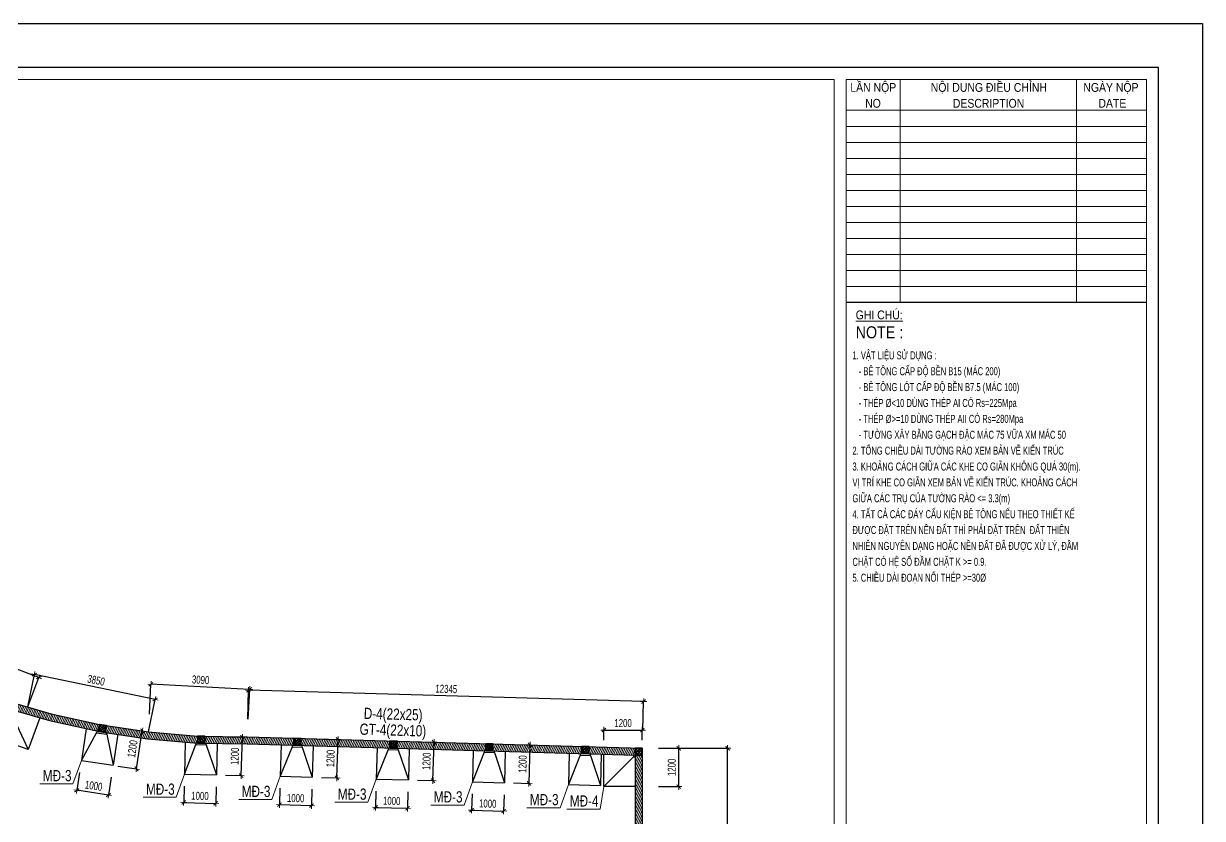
# Model space of a CAD drawing. Header units: millimetres. Extents: x 1360663 to 1465788, y -143522 to -69272.
# Drawn here: x 1428967 to 1465788, y -94086 to -69272 of the extents above; entities that cross this region are included whole.
import ezdxf
from ezdxf.enums import TextEntityAlignment as Align

# ---------------------------------------------------------------- set-up
doc = ezdxf.new("R2010")
doc.units = ezdxf.units.MM
doc.header["$MEASUREMENT"] = 0
doc.header["$PDMODE"] = 3
for name, color, linetype, lineweight in [('CDC -TEXT KHUNG', 7, 'Continuous', 20), ('CDC-KHUNGTEN', 7, 'Continuous', 20), ('CDC_02.DIM', 1, 'Continuous', 18), ('CDC_03.BORDER', 3, 'Continuous', 25), ('CDC_06.TEXT', 2, 'Continuous', 18), ('CDC_07.TEXTCOL', 3, 'Continuous', 18), ('CDC_09.COLUMN', 4, 'Continuous', 35), ('CDC_10.HATCH', 251, 'Continuous', 9), ('CDC_11.NOTE', 8, 'Continuous', 18), ('Hatch1', 250, 'Continuous', 5)]:
    doc.layers.add(name, color=color, linetype=linetype, lineweight=lineweight)
doc.layers.add('CDC.10.HATCH', color=9, linetype='Continuous')
doc.styles.add('1', font='arial.ttf', dxfattribs={"width": 0.7})
doc.styles.add('ARIAL', font='arial.ttf', dxfattribs={"width": 0.85})
doc.styles.add('Arial_4', font='arial.ttf', dxfattribs={"width": 0.75, "height": 3})
doc.styles.add('KT CDC', font='arial.ttf', dxfattribs={"width": 0.85, "height": 200})
doc.styles.add('MIDTEXT', font='arial.ttf', dxfattribs={"width": 0.75, "height": 350})
doc.styles.add('SMTEXT', font='arial.ttf', dxfattribs={"width": 0.7})
doc.dimstyles.new('X1', dxfattribs={"dimtxt": 250, "dimasz": 0.8, "dimexe": 0, "dimexo": 0, "dimgap": 90, "dimtad": 1, "dimdec": 0, "dimzin": 13, "dimdsep": 46, "dimtxsty": '1', "dimblk1": 'CHEO', "dimblk2": 'CHEO', "dimsah": 1, "dimcen": 0, "dimclrd": 256, "dimclre": 256, "dimclrt": 3, "dimadec": 0, "dimazin": 0, "dimtfac": 1, "dimtdec": 0, "dimtix": 1, "dimtmove": 2, "dimatfit": 3, "dimldrblk": 'CHEO', "dimfxl": 1, "dimtolj": 1, "dimtzin": 13, "dimarcsym": 0})
pattern_1 = [(68.015628, (-206775.186, -126955.05), (-46.3642999, 18.717684), [])]

# ---------------------------------------------------------------- blocks, each defined once
blk = doc.blocks.new('CHEO')
at = {"layer": 'CDC_02.DIM'}
for points in [[(-121, 0), (121, 0)], [(0, 121), (0, -121)]]:
    blk.add_lwpolyline(points, dxfattribs=at)
at = {"layer": 'CDC_02.DIM', "color": 2, "const_width": 40}
blk.add_lwpolyline([(80, 80), (-80, -81)], dxfattribs=at)
blk = doc.blocks.new('*D2')
at = {"layer": 'CDC_02.DIM', "lineweight": -2, "transparency": 16777216}
for p, q in [((1449083, -91894), (1450958, -91897)), ((1450901, -137620), (1450958, -91897)), ((1449026, -137618), (1450901, -137621))]:
    blk.add_line(p, q, dxfattribs=at)
at = {"layer": 'Defpoints', "color": 0, "transparency": 16777216}
for p in [(1449083, -91894), (1450958, -91897), (1449026, -137618)]:
    blk.add_point(p, dxfattribs=at)
at = {"layer": 'CDC_02.DIM', "lineweight": -2, "transparency": 16777216, "xscale": 0.8, "yscale": 0.8, "zscale": 0.8}
for p, rotation in [((1450958, -91897), 89.92860852979454), ((1450901, -137621), 269.9286085297945)]:
    blk.add_blockref('CHEO', p, dxfattribs=dict(at, rotation=rotation))
at = {"layer": 'CDC_02.DIM', "color": 3, "transparency": 16777216, "insert": (1450712, -114758), "char_height": 250, "attachment_point": 5, "rotation": 89.9286, "style": '1'}
blk.add_mtext('\\A1;45724', dxfattribs=at)
blk = doc.blocks.new('*D3')
at = {"layer": 'CDC_02.DIM', "lineweight": -2, "transparency": 16777216}
for p, q in [((1435969, -90986), (1435994, -90086)), ((1448334, -90438), (1435995, -90086)), ((1448309, -91338), (1448334, -90438))]:
    blk.add_line(p, q, dxfattribs=at)
at = {"layer": 'Defpoints', "color": 0, "transparency": 16777216}
for p in [(1435994, -90086), (1435969, -90986), (1448309, -91338)]:
    blk.add_point(p, dxfattribs=at)
at = {"layer": 'CDC_02.DIM', "lineweight": -2, "transparency": 16777216, "xscale": 0.8, "yscale": 0.8, "zscale": 0.8}
for p, rotation in [((1435994, -90086), 178.3659738892021), ((1448334, -90438), 358.3659738892021)]:
    blk.add_blockref('CHEO', p, dxfattribs=dict(at, rotation=rotation))
at = {"layer": 'CDC_02.DIM', "color": 3, "transparency": 16777216, "insert": (1442171, -90044), "char_height": 250, "attachment_point": 5, "rotation": 358.366, "style": '1'}
blk.add_mtext('\\A1;12345', dxfattribs=at)
blk = doc.blocks.new('*D4')
at = {"layer": 'CDC_02.DIM', "lineweight": -2, "transparency": 16777216}
for p, q in [((1432895, -90828), (1432942, -89900)), ((1436028, -90058), (1432943, -89900)), ((1435981, -90986), (1436029, -90058))]:
    blk.add_line(p, q, dxfattribs=at)
at = {"layer": 'Defpoints', "color": 0, "transparency": 16777216}
for p in [(1432942, -89900), (1432895, -90828), (1435981, -90986)]:
    blk.add_point(p, dxfattribs=at)
at = {"layer": 'CDC_02.DIM', "lineweight": -2, "transparency": 16777216, "xscale": 0.8, "yscale": 0.8, "zscale": 0.8}
for p, rotation in [((1432942, -89900), 177.0677319784245), ((1436029, -90058), 357.0677319784245)]:
    blk.add_blockref('CHEO', p, dxfattribs=dict(at, rotation=rotation))
at = {"layer": 'CDC_02.DIM', "color": 3, "transparency": 16777216, "insert": (1434497, -89761), "char_height": 250, "attachment_point": 5, "rotation": 357.0677, "style": '1'}
blk.add_mtext('\\A1;3090', dxfattribs=at)
blk = doc.blocks.new('*D5')
at = {"layer": 'CDC_02.DIM', "lineweight": -2, "transparency": 16777216}
for p, q in [((1429096, -90604), (1429304, -89597)), ((1433074, -90376), (1429305, -89597)), ((1432866, -91383), (1433074, -90376))]:
    blk.add_line(p, q, dxfattribs=at)
at = {"layer": 'Defpoints', "color": 0, "transparency": 16777216}
for p in [(1429304, -89597), (1429096, -90604), (1432866, -91383)]:
    blk.add_point(p, dxfattribs=at)
at = {"layer": 'CDC_02.DIM', "lineweight": -2, "transparency": 16777216, "xscale": 0.8, "yscale": 0.8, "zscale": 0.8}
for p, rotation in [((1429304, -89597), 168.325262939746), ((1433074, -90376), 348.325262939746)]:
    blk.add_blockref('CHEO', p, dxfattribs=dict(at, rotation=rotation))
at = {"layer": 'CDC_02.DIM', "color": 3, "transparency": 16777216, "insert": (1431233, -89773), "char_height": 250, "attachment_point": 5, "rotation": 348.3253, "style": '1'}
blk.add_mtext('\\A1;3850', dxfattribs=at)
blk = doc.blocks.new('*D6')
at = {"layer": 'CDC_02.DIM', "lineweight": -2, "transparency": 16777216}
for p, q in [((1425534, -89255), (1425880, -88340)), ((1429442, -89690), (1425881, -88341)), ((1429096, -90604), (1429443, -89690))]:
    blk.add_line(p, q, dxfattribs=at)
at = {"layer": 'Defpoints', "color": 0, "transparency": 16777216}
for p in [(1425880, -88340), (1425534, -89255), (1429096, -90604)]:
    blk.add_point(p, dxfattribs=at)
at = {"layer": 'CDC_02.DIM', "lineweight": -2, "transparency": 16777216, "xscale": 0.8, "yscale": 0.8, "zscale": 0.8}
for p, rotation in [((1425880, -88340), 159.2513037851191), ((1429443, -89690), 339.2513037851191)]:
    blk.add_blockref('CHEO', p, dxfattribs=dict(at, rotation=rotation))
at = {"layer": 'CDC_02.DIM', "color": 3, "transparency": 16777216, "insert": (1427739, -88812), "char_height": 250, "attachment_point": 5, "rotation": 339.2513, "style": '1'}
blk.add_mtext('\\A1;3809', dxfattribs=at)
blk = doc.blocks.new('*D158')
at = {"layer": 'CDC_02.DIM', "lineweight": -2, "transparency": 16777216}
for p, q in [((1448795, -91894), (1449432, -91894)), ((1449432, -93093), (1449432, -91895)), ((1448795, -93094), (1449432, -93094))]:
    blk.add_line(p, q, dxfattribs=at)
at = {"layer": 'Defpoints', "color": 0, "transparency": 16777216}
for p in [(1448795, -91894), (1449432, -91894), (1448795, -93094)]:
    blk.add_point(p, dxfattribs=at)
at = {"layer": 'CDC_02.DIM', "lineweight": -2, "transparency": 16777216, "xscale": 0.8, "yscale": 0.8, "zscale": 0.8}
for p, rotation in [((1449432, -91894), 90), ((1449432, -93094), 270)]:
    blk.add_blockref('CHEO', p, dxfattribs=dict(at, rotation=rotation))
at = {"layer": 'CDC_02.DIM', "color": 3, "transparency": 16777216, "insert": (1449214, -92494), "char_height": 250, "attachment_point": 5, "rotation": 90, "style": '1'}
blk.add_mtext('\\A1;1200', dxfattribs=at)
blk = doc.blocks.new('*D159')
at = {"layer": 'CDC_02.DIM', "lineweight": -2, "transparency": 16777216}
for p, q in [((1447093, -91645), (1447093, -91329)), ((1447094, -91329), (1448292, -91329)), ((1448293, -91645), (1448293, -91329))]:
    blk.add_line(p, q, dxfattribs=at)
at = {"layer": 'Defpoints', "color": 0, "transparency": 16777216}
for p in [(1447093, -91645), (1448293, -91329), (1448293, -91645)]:
    blk.add_point(p, dxfattribs=at)
at = {"layer": 'CDC_02.DIM', "lineweight": -2, "transparency": 16777216, "xscale": 0.8, "yscale": 0.8, "zscale": 0.8, "rotation": 180}
blk.add_blockref('CHEO', (1447093, -91329), dxfattribs=at)
at = {"layer": 'CDC_02.DIM', "lineweight": -2, "transparency": 16777216, "xscale": 0.8, "yscale": 0.8, "zscale": 0.8}
blk.add_blockref('CHEO', (1448293, -91329), dxfattribs=at)
at = {"layer": 'CDC_02.DIM', "color": 3, "transparency": 16777216, "insert": (1447693, -91111), "char_height": 250, "attachment_point": 5, "style": '1'}
blk.add_mtext('\\A1;1200', dxfattribs=at)
blk = doc.blocks.new('*D160')
at = {"layer": 'CDC_02.DIM', "lineweight": -2, "transparency": 16777216}
for p, q in [((1442974, -93318), (1442960, -93828)), ((1443974, -93346), (1443960, -93857)), ((1442961, -93829), (1443959, -93857))]:
    blk.add_line(p, q, dxfattribs=at)
at = {"layer": 'Defpoints', "color": 0, "transparency": 16777216}
for p in [(1442974, -93318), (1443974, -93346), (1443960, -93857)]:
    blk.add_point(p, dxfattribs=at)
at = {"layer": 'CDC_02.DIM', "lineweight": -2, "transparency": 16777216, "xscale": 0.8, "yscale": 0.8, "zscale": 0.8}
for p, rotation in [((1442960, -93828), 178.3659738858688), ((1443960, -93857), 358.3659738858688)]:
    blk.add_blockref('CHEO', p, dxfattribs=dict(at, rotation=rotation))
at = {"layer": 'CDC_02.DIM', "color": 3, "transparency": 16777216, "insert": (1443466, -93625), "char_height": 250, "attachment_point": 5, "rotation": 358.366, "style": '1'}
blk.add_mtext('\\A1;1000', dxfattribs=at)
blk = doc.blocks.new('*D161')
at = {"layer": 'CDC_02.DIM', "lineweight": -2, "transparency": 16777216}
for p, q in [((1444303, -91779), (1444789, -91793)), ((1444755, -92992), (1444789, -91794)), ((1444269, -92979), (1444755, -92993))]:
    blk.add_line(p, q, dxfattribs=at)
at = {"layer": 'Defpoints', "color": 0, "transparency": 16777216}
for p in [(1444303, -91779), (1444789, -91793), (1444269, -92979)]:
    blk.add_point(p, dxfattribs=at)
at = {"layer": 'CDC_02.DIM', "lineweight": -2, "transparency": 16777216, "xscale": 0.8, "yscale": 0.8, "zscale": 0.8}
for p, rotation in [((1444789, -91793), 88.36597388407003), ((1444755, -92993), 268.36597388407)]:
    blk.add_blockref('CHEO', p, dxfattribs=dict(at, rotation=rotation))
at = {"layer": 'CDC_02.DIM', "color": 3, "transparency": 16777216, "insert": (1444555, -92387), "char_height": 250, "attachment_point": 5, "rotation": 88.366, "style": '1'}
blk.add_mtext('\\A1;1200', dxfattribs=at)
blk = doc.blocks.new('*D162')
at = {"layer": 'CDC_02.DIM', "lineweight": -2, "transparency": 16777216}
for p, q in [((1439974, -93232), (1439960, -93743)), ((1440974, -93261), (1440960, -93771)), ((1439961, -93743), (1440959, -93771))]:
    blk.add_line(p, q, dxfattribs=at)
at = {"layer": 'Defpoints', "color": 0, "transparency": 16777216}
for p in [(1439974, -93232), (1440974, -93261), (1440960, -93771)]:
    blk.add_point(p, dxfattribs=at)
at = {"layer": 'CDC_02.DIM', "lineweight": -2, "transparency": 16777216, "xscale": 0.8, "yscale": 0.8, "zscale": 0.8}
for p, rotation in [((1439960, -93743), 178.3659738858671), ((1440960, -93771), 358.3659738858671)]:
    blk.add_blockref('CHEO', p, dxfattribs=dict(at, rotation=rotation))
at = {"layer": 'CDC_02.DIM', "color": 3, "transparency": 16777216, "insert": (1440466, -93540), "char_height": 250, "attachment_point": 5, "rotation": 358.366, "style": '1'}
blk.add_mtext('\\A1;1000', dxfattribs=at)
blk = doc.blocks.new('*D163')
at = {"layer": 'CDC_02.DIM', "lineweight": -2, "transparency": 16777216}
for p, q in [((1441303, -91694), (1441789, -91708)), ((1441755, -92906), (1441789, -91709)), ((1441269, -92893), (1441755, -92907))]:
    blk.add_line(p, q, dxfattribs=at)
at = {"layer": 'Defpoints', "color": 0, "transparency": 16777216}
for p in [(1441303, -91694), (1441789, -91708), (1441269, -92893)]:
    blk.add_point(p, dxfattribs=at)
at = {"layer": 'CDC_02.DIM', "lineweight": -2, "transparency": 16777216, "xscale": 0.8, "yscale": 0.8, "zscale": 0.8}
for p, rotation in [((1441789, -91708), 88.36597388407003), ((1441755, -92907), 268.36597388407)]:
    blk.add_blockref('CHEO', p, dxfattribs=dict(at, rotation=rotation))
at = {"layer": 'CDC_02.DIM', "color": 3, "transparency": 16777216, "insert": (1441555, -92301), "char_height": 250, "attachment_point": 5, "rotation": 88.366, "style": '1'}
blk.add_mtext('\\A1;1200', dxfattribs=at)
blk = doc.blocks.new('*D164')
at = {"layer": 'CDC_02.DIM', "lineweight": -2, "transparency": 16777216}
for p, q in [((1436974, -93146), (1436960, -93657)), ((1437974, -93175), (1437960, -93686)), ((1436961, -93657), (1437959, -93686))]:
    blk.add_line(p, q, dxfattribs=at)
at = {"layer": 'Defpoints', "color": 0, "transparency": 16777216}
for p in [(1436974, -93146), (1437974, -93175), (1437960, -93686)]:
    blk.add_point(p, dxfattribs=at)
at = {"layer": 'CDC_02.DIM', "lineweight": -2, "transparency": 16777216, "xscale": 0.8, "yscale": 0.8, "zscale": 0.8}
for p, rotation in [((1436960, -93657), 178.3659738858671), ((1437960, -93686), 358.3659738858671)]:
    blk.add_blockref('CHEO', p, dxfattribs=dict(at, rotation=rotation))
at = {"layer": 'CDC_02.DIM', "color": 3, "transparency": 16777216, "insert": (1437466, -93454), "char_height": 250, "attachment_point": 5, "rotation": 358.366, "style": '1'}
blk.add_mtext('\\A1;1000', dxfattribs=at)
blk = doc.blocks.new('*D165')
at = {"layer": 'CDC_02.DIM', "lineweight": -2, "transparency": 16777216}
for p, q in [((1438303, -91608), (1438789, -91622)), ((1438755, -92821), (1438789, -91623)), ((1438269, -92808), (1438755, -92822))]:
    blk.add_line(p, q, dxfattribs=at)
at = {"layer": 'Defpoints', "color": 0, "transparency": 16777216}
for p in [(1438303, -91608), (1438789, -91622), (1438269, -92808)]:
    blk.add_point(p, dxfattribs=at)
at = {"layer": 'CDC_02.DIM', "lineweight": -2, "transparency": 16777216, "xscale": 0.8, "yscale": 0.8, "zscale": 0.8}
for p, rotation in [((1438789, -91622), 88.36597388407003), ((1438755, -92822), 268.36597388407)]:
    blk.add_blockref('CHEO', p, dxfattribs=dict(at, rotation=rotation))
at = {"layer": 'CDC_02.DIM', "color": 3, "transparency": 16777216, "insert": (1438555, -92216), "char_height": 250, "attachment_point": 5, "rotation": 88.366, "style": '1'}
blk.add_mtext('\\A1;1200', dxfattribs=at)
blk = doc.blocks.new('*D166')
at = {"layer": 'CDC_02.DIM', "lineweight": -2, "transparency": 16777216}
for p, q in [((1433985, -93076), (1433970, -93587)), ((1434984, -93105), (1434970, -93616)), ((1433971, -93587), (1434969, -93616))]:
    blk.add_line(p, q, dxfattribs=at)
at = {"layer": 'Defpoints', "color": 0, "transparency": 16777216}
for p in [(1433985, -93076), (1434984, -93105), (1434970, -93616)]:
    blk.add_point(p, dxfattribs=at)
at = {"layer": 'CDC_02.DIM', "lineweight": -2, "transparency": 16777216, "xscale": 0.8, "yscale": 0.8, "zscale": 0.8}
for p, rotation in [((1433970, -93587), 178.3659738858698), ((1434970, -93616), 358.3659738858698)]:
    blk.add_blockref('CHEO', p, dxfattribs=dict(at, rotation=rotation))
at = {"layer": 'CDC_02.DIM', "color": 3, "transparency": 16777216, "insert": (1434476, -93384), "char_height": 250, "attachment_point": 5, "rotation": 358.366, "style": '1'}
blk.add_mtext('\\A1;1000', dxfattribs=at)
blk = doc.blocks.new('*D167')
at = {"layer": 'CDC_02.DIM', "lineweight": -2, "transparency": 16777216}
for p, q in [((1435314, -91538), (1435800, -91552)), ((1435765, -92751), (1435800, -91553)), ((1435279, -92738), (1435765, -92751))]:
    blk.add_line(p, q, dxfattribs=at)
at = {"layer": 'Defpoints', "color": 0, "transparency": 16777216}
for p in [(1435314, -91538), (1435800, -91552), (1435279, -92738)]:
    blk.add_point(p, dxfattribs=at)
at = {"layer": 'CDC_02.DIM', "lineweight": -2, "transparency": 16777216, "xscale": 0.8, "yscale": 0.8, "zscale": 0.8}
for p, rotation in [((1435800, -91552), 88.36597388405892), ((1435765, -92751), 268.3659738840589)]:
    blk.add_blockref('CHEO', p, dxfattribs=dict(at, rotation=rotation))
at = {"layer": 'CDC_02.DIM', "color": 3, "transparency": 16777216, "insert": (1435565, -92146), "char_height": 250, "attachment_point": 5, "rotation": 88.366, "style": '1'}
blk.add_mtext('\\A1;1200', dxfattribs=at)
blk = doc.blocks.new('*D168')
at = {"layer": 'CDC_02.DIM', "lineweight": -2, "transparency": 16777216}
for p, q in [((1430715, -92650), (1430630, -93208)), ((1431704, -92800), (1431619, -93359)), ((1431618, -93359), (1430631, -93208))]:
    blk.add_line(p, q, dxfattribs=at)
at = {"layer": 'Defpoints', "color": 0, "transparency": 16777216}
for p in [(1430715, -92650), (1431704, -92800), (1430630, -93208)]:
    blk.add_point(p, dxfattribs=at)
at = {"layer": 'CDC_02.DIM', "lineweight": -2, "transparency": 16777216, "xscale": 0.8, "yscale": 0.8, "zscale": 0.8}
for p, rotation in [((1430630, -93208), 171.3539758262932), ((1431619, -93359), 351.3539758262932)]:
    blk.add_blockref('CHEO', p, dxfattribs=dict(at, rotation=rotation))
at = {"layer": 'CDC_02.DIM', "color": 3, "transparency": 16777216, "insert": (1431157, -93068), "char_height": 250, "attachment_point": 5, "rotation": 351.354, "style": '1'}
blk.add_mtext('\\A1;1000', dxfattribs=at)
blk = doc.blocks.new('*D169')
at = {"layer": 'CDC_02.DIM', "lineweight": -2, "transparency": 16777216}
for p, q in [((1432093, -91266), (1432674, -91354)), ((1432494, -92539), (1432674, -91355)), ((1431913, -92452), (1432493, -92540))]:
    blk.add_line(p, q, dxfattribs=at)
at = {"layer": 'Defpoints', "color": 0, "transparency": 16777216}
for p in [(1432093, -91266), (1432674, -91354), (1431913, -92452)]:
    blk.add_point(p, dxfattribs=at)
at = {"layer": 'CDC_02.DIM', "lineweight": -2, "transparency": 16777216, "xscale": 0.8, "yscale": 0.8, "zscale": 0.8}
for p, rotation in [((1432674, -91354), 81.35397582762396), ((1432493, -92540), 261.353975827624)]:
    blk.add_blockref('CHEO', p, dxfattribs=dict(at, rotation=rotation))
at = {"layer": 'CDC_02.DIM', "color": 3, "transparency": 16777216, "insert": (1432368, -91914), "char_height": 250, "attachment_point": 5, "rotation": 81.354, "style": '1'}
blk.add_mtext('\\A1;1200', dxfattribs=at)
blk = doc.blocks.new('Khung tên chuẩn')
at = {"layer": 'CDC-KHUNGTEN', "color": 8, "lineweight": 9}
for p, q in [((32304, -189709), (32304, -195275)), ((36704, -189709), (36704, -195275)), ((38454, -190475), (30954, -190475)), ((38454, -190875), (30954, -190875)), ((38454, -191275), (30954, -191275)), ((38454, -191675), (30954, -191675)), ((38454, -192075), (30954, -192075)), ((38454, -192475), (30954, -192475)), ((38454, -192875), (30954, -192875)), ((38454, -193275), (30954, -193275)), ((38454, -193675), (30954, -193675)), ((38454, -194075), (30954, -194075)), ((38454, -194475), (30954, -194475)), ((38454, -194875), (30954, -194875))]:
    blk.add_line(p, q, dxfattribs=at)
at = {"layer": 'CDC-KHUNGTEN', "color": 6, "lineweight": 25}
blk.add_line((38454, -195275), (30954, -195275), dxfattribs=at)
at = {"layer": 'CDC-KHUNGTEN'}
for points in [[(30654, -246309), (30654, -189709), (-40446, -189709), (-40446, -246309)], [(30954, -246309), (38454, -246309), (38454, -189709), (30954, -189709)]]:
    blk.add_lwpolyline(points, close=True, dxfattribs=at)
at = {"layer": 'CDC.10.HATCH', "color": 8}
blk.add_lwpolyline([(-40746, -246609), (38754, -246609), (38754, -189409), (-40746, -189409)], close=True, dxfattribs=at)
at = {"layer": 'Defpoints', "color": 1}
blk.add_lwpolyline([(-44246, -247709), (-44246, -188309), (39854, -188309), (39854, -247709), (-44246, -247709)], close=True, dxfattribs=at)
at = {"layer": 'CDC -TEXT KHUNG', "color": 7, "style": 'KT CDC', "width": 0.85}
for s, p in [('NO', (31426, -190410)), ('DESCRIPTION', (33617, -190410)), ('DATE', (37255, -190410))]:
    blk.add_text(s, height=220, dxfattribs=at).set_placement(p)
at = {"layer": 'CDC -TEXT KHUNG', "char_height": 220, "attachment_point": 2, "line_spacing_factor": 0.941778, "style": 'KT CDC'}
for s, insert, width in [('LẦN NỘP', (31629, -189793), 1464.22), ('NỘI DUNG ĐIỀU CHỈNH', (34517, -189793), 3699.71), ('NGÀY NỘP', (37568, -189793), 1755.59)]:
    blk.add_mtext(s, dxfattribs=dict(at, insert=insert, width=width))
at = {"layer": 'CDC-KHUNGTEN', "color": 7, "style": 'Arial_4', "width": 0.85}
blk.add_text('NOTE :', height=300, dxfattribs=at).set_placement((31190, -196169))
at = {"layer": 'CDC-KHUNGTEN', "color": 6, "insert": (31190, -195475), "char_height": 220, "width": 1881.96, "attachment_point": 1, "style": 'ARIAL'}
blk.add_mtext('{\\LGHI CHÚ:}', dxfattribs=at)

msp = doc.modelspace()

# ---------------------------------------------------------------- hatches: boundary and pattern name
at = {"layer": 'CDC_10.HATCH'}
h = msp.add_hatch(dxfattribs=at)
h.set_pattern_fill('ANSI31', color=256, scale=400, angle=23.01563, style=0)
h.set_pattern_definition(pattern_1)
h.paths.add_polyline_path([(1428543.1, -90672.1), (1429773.5, -91030.5), (1431297.5, -91367.1), (1431338.4, -91150.8), (1429828.1, -90817.2), (1428604.6, -90460.9)])
h = msp.add_hatch(dxfattribs=at)
h.set_pattern_fill('BT-01', color=256, scale=15, angle=-8.64602, style=0, pattern_type=2)
h.set_pattern_definition([(41.353976, (-182193.94, 116065.47), (104.951355, -25.479661), [11.25, -123.75]), (346.353976, (-182193.94, 116065.47), (-3.614679, 114.6753906), [9, -99]), (91.805376, (-182185.19, 116063.35), (101.3367444, 89.19565), [9.5610285, -105.171317]), (37.538176, (-182189.43, 116095.13), (154.53457, -48.611385), [16.875, -185.625]), (87.989576, (-182176.55, 116091.08), (160.571975, 123.38108), [14.341543, -157.75695]), (342.538176, (-182189.43, 116095.13), (160.571879, 123.381205), [13.5, -148.5]), (12.353976, (-182175.73, 116085.46), (79.4397384, -73.16644), [11.25, -123.75]), (317.353976, (-182175.73, 116085.46), (52.434263, 102.049788), [9, -99]), (62.805376, (-182169.11, 116079.37), (131.874023, 28.8832445), [9.5610285, -105.171317]), (28.8539758, (-182193.94, 116065.473), (9.3098173, 49.0924266), [0, -97.8, 0, -100.5, 0, -99.375]), (358.853976, (-182193.94, 116065.473), (47.9057596, 52.557371), [0, -57.3, 0, -95.55, 0, -37.875]), (318.8539758, (-182227.01, 116070.5), (78.6548077, -15.3821755), [0, -37.5, 0, -117, 0, -155.25]), (308.853976, (-182241.84, 116072.76), (88.7411317, 1.6945916), [0, -48.75, 0, -77.7, 0, -110.25]), (36.353976, (-182193.94, 116065.473), (-37.7892243, 51.3423512), []), (36.353976, (-182191.176, 116083.64), (-37.7892243, 51.3423512), [])])
h.paths.add_polyline_path([(1431304.7, -91368.2), (1431522.2, -91401.3), (1431555.3, -91183.8), (1431337.8, -91150.7)])
h = msp.add_hatch(dxfattribs=at)
h.set_pattern_fill('ANSI31', color=256, scale=400, angle=23.01563, style=0)
h.set_pattern_definition(pattern_1)
h.paths.add_polyline_path([(1431555.3, -91183.8), (1432866.7, -91383.1), (1434406.9, -91513.5), (1434402.9, -91733.4), (1432840.4, -91601.7), (1431522.2, -91401.3)])
h = msp.add_hatch(dxfattribs=at)
h.set_pattern_fill('BT-01', color=256, scale=15, angle=88.97232, style=0, pattern_type=2)
h.set_pattern_definition([(138.9723174, (1442927.71, -1718494.16), (11.3409674, 107.402898), [11.25, -123.75]), (83.972317, (1442927.71, -1718494.16), (-113.183957, -18.785713), [9, -99]), (189.423717, (1442928.65, -1718485.21), (-101.8429196, 88.617264), [9.5610285, -105.171317]), (135.156517, (1442897.71, -1718493.62), (27.695081, 159.615107), [16.875, -185.625]), (185.607917, (1442900.02, -1718480.32), (-143.579633, 142.797546), [14.341543, -157.75695]), (80.156517, (1442897.71, -1718493.62), (-143.579744, 142.797433), [13.5, -148.5]), (109.9723174, (1442905.48, -1718478.76), (61.9889917, 88.438481), [11.25, -123.75]), (54.972317, (1442905.48, -1718478.76), (-108.1004136, 38.4423166), [9, -99]), (160.423717, (1442910.65, -1718471.39), (-46.1113225, 126.8808324), [9.5610285, -105.171317]), (126.4723174, (1442927.708, -1718494.163), (-49.8933321, 2.7192768), [0, -97.8, 0, -100.5, 0, -99.375]), (96.4723174, (1442927.71, -1718494.16), (-58.4444985, 40.515178), [0, -57.3, 0, -95.55, 0, -37.875]), (56.4723174, (1442927.11, -1718527.607), (4.8188411, 79.9998054), [0, -37.5, 0, -117, 0, -155.25]), (46.4723174, (1442926.84, -1718542.605), (-13.444373, 87.733169), [0, -48.75, 0, -77.7, 0, -110.25]), (133.9723174, (1442927.71, -1718494.16), (-45.879303, -44.2623095), []), (133.9723174, (1442909.336, -1718493.83), (-45.879303, -44.2623095), [])])
h.paths.add_polyline_path([(1434622.9, -91737.4), (1434626.9, -91517.4), (1434406.9, -91513.5), (1434402.9, -91733.4)])
h = msp.add_hatch(dxfattribs=at)
h.set_pattern_fill('ANSI31', color=256, scale=400, angle=23.01563, style=0)
h.set_pattern_definition(pattern_1)
h.paths.add_polyline_path([(1434626.9, -91517.4), (1434622.9, -91737.4), (1437403, -91802.7), (1437409.2, -91582.8)])
h = msp.add_hatch(dxfattribs=at)
h.set_pattern_fill('BT-01', color=256, scale=15, angle=-1.63403, style=0, pattern_type=2)
h.set_pattern_definition([(48.365974, (-189350.59, -82891.86), (107.276868, -12.4769227), [11.25, -123.75]), (353.365974, (-189350.59, -82891.86), (-17.5868924, 113.376419), [9, -99]), (98.817374, (-189341.65, -82892.9), (89.6900534, 100.899425), [9.5610285, -105.171317]), (44.550174, (-189349.74, -82861.87), (159.313086, -29.382656), [16.875, -185.625]), (95.001574, (-189336.46, -82864.32), (144.30898, 142.060439), [14.341543, -157.75695]), (349.550174, (-189349.74, -82861.87), (144.308869, 142.060552), [13.5, -148.5]), (19.365974, (-189334.96, -82869.79), (87.7775307, -62.92142), [11.25, -123.75]), (324.365974, (-189334.96, -82869.79), (39.584136, 107.687545), [9, -99]), (69.817374, (-189327.64, -82875.04), (127.3617, 44.766025), [9.5610285, -105.171317]), (35.865974, (-189350.593, -82891.856), (3.2471203, 49.8617615), [0, -97.8, 0, -100.5, 0, -99.375]), (5.865974, (-189350.59, -82891.856), (41.1313978, 58.0124742), [0, -57.3, 0, -95.55, 0, -37.875]), (325.865974, (-189384.03, -82890.902), (79.9443304, -5.6651686), [0, -37.5, 0, -117, 0, -155.25]), (315.865974, (-189399.02, -82890.475), (87.8705312, 12.5151846), [0, -48.75, 0, -77.7, 0, -110.25]), (43.365974, (-189350.59, -82891.856), (-43.7743137, 46.3451396), []), (43.365974, (-189350.07, -82873.49), (-43.7743137, 46.3451396), [])])
h.paths.add_polyline_path([(1437403, -91802.7), (1437622.9, -91808.9), (1437629.2, -91589), (1437409.2, -91582.8)])
h = msp.add_hatch(dxfattribs=at)
h.set_pattern_fill('ANSI31', color=256, scale=400, angle=23.01563, style=0)
h.set_pattern_definition(pattern_1)
h.paths.add_polyline_path([(1437629.2, -91589), (1440409.2, -91668.3), (1440403, -91888.2), (1437622.9, -91808.9)])
h = msp.add_hatch(dxfattribs=at)
h.set_pattern_fill('BT-01', color=256, scale=15, angle=-1.63403, style=0, pattern_type=2)
h.set_pattern_definition([(48.365974, (-186350.59, -82977.44), (107.276868, -12.4769227), [11.25, -123.75]), (353.365974, (-186350.59, -82977.44), (-17.5868924, 113.376419), [9, -99]), (98.817374, (-186341.65, -82978.48), (89.6900534, 100.899425), [9.5610285, -105.171317]), (44.550174, (-186349.74, -82947.45), (159.313086, -29.382656), [16.875, -185.625]), (95.001574, (-186336.46, -82949.9), (144.30898, 142.060439), [14.341543, -157.75695]), (349.550174, (-186349.74, -82947.45), (144.308869, 142.060552), [13.5, -148.5]), (19.365974, (-186334.96, -82955.37), (87.7775307, -62.92142), [11.25, -123.75]), (324.365974, (-186334.96, -82955.37), (39.584136, 107.687545), [9, -99]), (69.817374, (-186327.64, -82960.62), (127.3617, 44.766025), [9.5610285, -105.171317]), (35.865974, (-186350.593, -82977.437), (3.2471203, 49.8617615), [0, -97.8, 0, -100.5, 0, -99.375]), (5.865974, (-186350.59, -82977.437), (41.1313978, 58.0124742), [0, -57.3, 0, -95.55, 0, -37.875]), (325.865974, (-186384.03, -82976.483), (79.9443304, -5.6651686), [0, -37.5, 0, -117, 0, -155.25]), (315.865974, (-186399.02, -82976.055), (87.8705312, 12.5151846), [0, -48.75, 0, -77.7, 0, -110.25]), (43.365974, (-186350.59, -82977.44), (-43.7743137, 46.3451396), []), (43.365974, (-186350.07, -82959.07), (-43.7743137, 46.3451396), [])])
h.paths.add_polyline_path([(1440403, -91888.2), (1440622.9, -91894.5), (1440629.2, -91674.6), (1440409.2, -91668.3)])
h = msp.add_hatch(dxfattribs=at)
h.set_pattern_fill('ANSI31', color=256, scale=400, angle=23.01563, style=0)
h.set_pattern_definition(pattern_1)
h.paths.add_polyline_path([(1440629.2, -91674.6), (1440622.9, -91894.5), (1443403, -91973.8), (1443409.2, -91753.9)])
h = msp.add_hatch(dxfattribs=at)
h.set_pattern_fill('BT-01', color=256, scale=15, angle=-1.63403, style=0, pattern_type=2)
h.set_pattern_definition([(48.365974, (-183350.59, -83063.02), (107.276868, -12.4769227), [11.25, -123.75]), (353.365974, (-183350.59, -83063.02), (-17.5868924, 113.376419), [9, -99]), (98.817374, (-183341.65, -83064.06), (89.6900534, 100.899425), [9.5610285, -105.171317]), (44.550174, (-183349.74, -83033.03), (159.313086, -29.382656), [16.875, -185.625]), (95.001574, (-183336.46, -83035.48), (144.30898, 142.060439), [14.341543, -157.75695]), (349.550174, (-183349.74, -83033.03), (144.308869, 142.060552), [13.5, -148.5]), (19.365974, (-183334.96, -83040.95), (87.7775307, -62.92142), [11.25, -123.75]), (324.365974, (-183334.96, -83040.95), (39.584136, 107.687545), [9, -99]), (69.817374, (-183327.64, -83046.2), (127.3617, 44.766025), [9.5610285, -105.171317]), (35.865974, (-183350.593, -83063.018), (3.2471203, 49.8617615), [0, -97.8, 0, -100.5, 0, -99.375]), (5.865974, (-183350.59, -83063.02), (41.1313978, 58.0124742), [0, -57.3, 0, -95.55, 0, -37.875]), (325.865974, (-183384.03, -83062.064), (79.9443304, -5.6651686), [0, -37.5, 0, -117, 0, -155.25]), (315.865974, (-183399.02, -83061.636), (87.8705312, 12.5151846), [0, -48.75, 0, -77.7, 0, -110.25]), (43.365974, (-183350.59, -83063.02), (-43.7743137, 46.3451396), []), (43.365974, (-183350.07, -83044.65), (-43.7743137, 46.3451396), [])])
h.paths.add_polyline_path([(1443403, -91973.8), (1443622.9, -91980.1), (1443629.2, -91760.2), (1443409.2, -91753.9)])
h = msp.add_hatch(dxfattribs=at)
h.set_pattern_fill('ANSI31', color=256, scale=400, angle=23.01563, style=0)
h.set_pattern_definition(pattern_1)
h.paths.add_polyline_path([(1443629.2, -91760.2), (1443622.9, -91980.1), (1446403, -92059.4), (1446409.2, -91839.5)])
h = msp.add_hatch(dxfattribs=at)
h.set_pattern_fill('BT-01', color=256, scale=15, angle=-1.63403, style=0, pattern_type=2)
h.set_pattern_definition([(48.365974, (-180350.59, -83148.6), (107.276868, -12.4769227), [11.25, -123.75]), (353.365974, (-180350.59, -83148.6), (-17.5868924, 113.376419), [9, -99]), (98.817374, (-180341.65, -83149.64), (89.6900534, 100.899425), [9.5610285, -105.171317]), (44.550174, (-180349.74, -83118.61), (159.313086, -29.382656), [16.875, -185.625]), (95.001574, (-180336.46, -83121.06), (144.30898, 142.060439), [14.341543, -157.75695]), (349.550174, (-180349.74, -83118.61), (144.308869, 142.060552), [13.5, -148.5]), (19.365974, (-180334.96, -83126.535), (87.7775307, -62.92142), [11.25, -123.75]), (324.365974, (-180334.96, -83126.54), (39.584136, 107.687545), [9, -99]), (69.817374, (-180327.64, -83131.78), (127.3617, 44.766025), [9.5610285, -105.171317]), (35.865974, (-180350.593, -83148.6), (3.2471203, 49.8617615), [0, -97.8, 0, -100.5, 0, -99.375]), (5.865974, (-180350.59, -83148.6), (41.1313978, 58.0124742), [0, -57.3, 0, -95.55, 0, -37.875]), (325.865974, (-180384.03, -83147.644), (79.9443304, -5.6651686), [0, -37.5, 0, -117, 0, -155.25]), (315.865974, (-180399.02, -83147.22), (87.8705312, 12.5151846), [0, -48.75, 0, -77.7, 0, -110.25]), (43.365974, (-180350.59, -83148.6), (-43.7743137, 46.3451396), []), (43.365974, (-180350.07, -83130.23), (-43.7743137, 46.3451396), [])])
h.paths.add_polyline_path([(1446403, -92059.4), (1446622.9, -92065.7), (1446629.2, -91845.8), (1446409.2, -91839.5)])
h = msp.add_hatch(dxfattribs=at)
h.set_pattern_fill('ANSI31', color=256, scale=400, angle=23.01563, style=0)
h.set_pattern_definition(pattern_1)
h.paths.add_polyline_path([(1446629.2, -91845.8), (1446622.9, -92065.7), (1448072.9, -92113.2), (1448072.9, -91893.2)])
h = msp.add_hatch(dxfattribs=at)
h.set_pattern_fill('BT-01', color=256, scale=15, style=0, pattern_type=2)
h.set_pattern_definition([(50, (-178273.27, -129593.36), (107.5890274, -9.4128202), [11.25, -123.75]), (355, (-178273.27, -129593.36), (-20.8127, 112.82882), [9, -99]), (100.4514, (-178264.31, -129594.15), (86.776407, 103.415931), [9.5610285, -105.171317]), (46.1842, (-178273.27, -129563.36), (160.086157, -24.827852), [16.875, -185.625]), (96.6356, (-178259.93, -129565.43), (140.199406, 146.11768), [14.341543, -157.75695]), (351.1842, (-178273.27, -129563.36), (140.199292, 146.11779), [13.5, -148.5]), (21, (-178258.27, -129570.86), (89.536058, -60.3928336), [11.25, -123.75]), (326, (-178258.27, -129570.86), (36.4973, 108.772507), [9, -99]), (71.4514, (-178250.81, -129575.9), (126.033394, 48.3795745), [9.5610285, -105.171317]), (37.5, (-178273.273, -129593.362), (1.8239783, 49.9340781), [0, -97.8, 0, -100.5, 0, -99.375]), (7.5, (-178273.273, -129593.36), (39.4604306, 59.1617568), [0, -57.3, 0, -95.55, 0, -37.875]), (327.5, (-178306.723, -129593.362), (80.0733654, -3.3832308), [0, -37.5, 0, -117, 0, -155.25]), (317.5, (-178321.72, -129593.36), (87.4779254, 15.0157473), [0, -48.75, 0, -77.7, 0, -110.25]), (45, (-178273.273, -129593.36), (-45.0780573, 45.0780573), []), (45, (-178273.273, -129574.99), (-45.0780573, 45.0780573), [])])
h.paths.add_polyline_path([(1448072.9, -92113.2), (1448292.9, -92113.2), (1448292.9, -91893.2), (1448072.9, -91893.2)])
h = msp.add_hatch(dxfattribs=at)
h.set_pattern_fill('ANSI31', color=256, scale=400, angle=23.01563, style=0)
h.set_pattern_definition([(68.015628, (-206327.186, -126955.05), (-46.3642999, 18.717684), [])])
h.paths.add_polyline_path([(1448292.9, -92113.2), (1448072.9, -92113.2), (1448072.9, -94893.2), (1448292.9, -94893.2)])
h.paths.add_polyline_path([(1448292.9, -95113.2), (1448072.9, -95113.2), (1448072.9, -97893.2), (1448292.9, -97893.2)])
h.paths.add_polyline_path([(1448292.9, -98113.2), (1448072.9, -98113.2), (1448072.9, -100893.2), (1448292.9, -100893.2)])
h.paths.add_polyline_path([(1448292.9, -101113.2), (1448072.9, -101113.2), (1448072.9, -103893.2), (1448292.9, -103893.2)])
h.paths.add_polyline_path([(1448292.9, -104113.2), (1448072.9, -104113.2), (1448072.9, -106893.2), (1448292.9, -106893.2)])
h.paths.add_polyline_path([(1448292.9, -107113.2), (1448072.9, -107113.2), (1448072.9, -109893.2), (1448292.9, -109893.2)])
h.paths.add_polyline_path([(1448292.9, -110113.2), (1448072.9, -110113.2), (1448072.9, -112893.2), (1448292.9, -112893.2)])
h.paths.add_polyline_path([(1448292.9, -113113.2), (1448072.9, -113113.2), (1448072.9, -116147.4), (1448292.9, -116147.4)])

# ---------------------------------------------------------------- linework, layer by layer
at = {"layer": 'CDC_03.BORDER'}
for p, q in [((1428554.1, -90747.3), (1429110.1, -91939.2)), ((1429472.6, -90942.9), (1429110.1, -91939.2)), ((1430923, -91284.4), (1430771.8, -92278.4)), ((1429110.1, -91939.2), (1427982.4, -91528.9)), ((1430771.8, -92278.4), (1431247.7, -91410.1)), ((1431564.1, -91458.2), (1431760.4, -92428.8)), ((1431907.8, -91459.9), (1431760.4, -92428.8)), ((1435952.7, -91541.2), (1448292.9, -91893.2)), ((1434013.5, -91701), (1433995.4, -92706.3)), ((1433995.4, -92706.3), (1434352.1, -91782.5)), ((1434672, -91788.3), (1434995.3, -92724.2)), ((1435012.9, -91744.4), (1434995.3, -92724.2)), ((1437013.1, -91791.5), (1436985.2, -92771.1)), ((1437351.6, -91851.2), (1436985.2, -92771.1)), ((1437671.4, -91860.3), (1437984.8, -92799.7)), ((1438012.7, -91820.1), (1437984.8, -92799.7)), ((1440013.1, -91877.1), (1439985.2, -92856.7)), ((1440351.6, -91936.8), (1439985.2, -92856.7)), ((1440671.4, -91945.9), (1440984.8, -92885.2)), ((1441012.7, -91905.6), (1440984.8, -92885.2)), ((1443013.1, -91962.7), (1442985.2, -92942.3)), ((1443351.6, -92022.4), (1442985.2, -92942.3)), ((1443671.4, -92031.5), (1443984.8, -92970.8)), ((1444012.7, -91991.2), (1443984.8, -92970.8)), ((1446013.1, -92048.3), (1445985.2, -93027.9)), ((1448292.9, -91893.2), (1448292.9, -137617.4)), ((1430771.8, -92278.4), (1431760.4, -92428.8)), ((1446351.6, -92108), (1445985.2, -93027.9)), ((1446671.4, -92117.1), (1446984.8, -93056.4)), ((1447012.7, -92076.8), (1446984.8, -93056.4)), ((1447092.9, -93093.2), (1447092.9, -92079.1)), ((1447092.9, -93093.2), (1448022.9, -92163.2)), ((1433995.4, -92706.3), (1434995.3, -92724.2)), ((1436985.2, -92771.1), (1437984.8, -92799.7)), ((1439985.2, -92856.7), (1440984.8, -92885.2)), ((1442985.2, -92942.3), (1443984.8, -92970.8)), ((1445985.2, -93027.9), (1446984.8, -93056.4)), ((1448072.9, -93093.2), (1447092.9, -93093.2))]:
    msp.add_line(p, q, dxfattribs=at)
for points in [[(1404421.4, -73958.4), (1421628.3, -86882.6), (1422876.5, -87757.6), (1423802.9, -88320.2), (1424180.7, -88549.7), (1424180.8, -88549.7), (1424181, -88549.9), (1425533.9, -89254.5), (1426930.1, -89869), (1426930.6, -89869.2), (1427449.3, -90058), (1428364.5, -90391), (1429828.1, -90817.2), (1429828.8, -90817.4), (1431337.8, -91150.7), (1431338.4, -91150.8), (1432866.3, -91383.1), (1432866.7, -91383.1), (1434406.9, -91513.5), (1435952.7, -91541.2), (1448292.9, -91893.2)], [(1403057.5, -76140.6), (1404465.2, -74266.4), (1421499.1, -87060.6), (1422756.2, -87941.9), (1423688.7, -88508.3), (1424090.6, -88752.4), (1424097.6, -88754.5), (1425438.7, -89453), (1426844.7, -90071.8), (1426852, -90074.8), (1427374.1, -90264.7), (1428296.1, -90600.2), (1429773.5, -91030.5), (1429781.4, -91032.2), (1431297.5, -91367.1), (1431305.3, -91368.3), (1432840.4, -91601.7), (1432848.1, -91602.4), (1434395.6, -91733.3), (1435947.6, -91761.2), (1448072.9, -92107), (1448072.9, -137397.4), (1445572.9, -137397.4)]]:
    msp.add_lwpolyline(points, dxfattribs=at)
at = {"layer": 'CDC_03.BORDER', "flags": 128}
for points in [[(1431255.7, -91357.9), (1431247.7, -91410.1), (1431564.1, -91458.2), (1431571.6, -91408.8)], [(1434353, -91729.7), (1434352.1, -91782.5), (1434672, -91788.3), (1434672.9, -91738.3)], [(1437353, -91801.2), (1437351.6, -91851.2), (1437671.4, -91860.3), (1437672.9, -91810.4)], [(1440353, -91886.8), (1440351.6, -91936.8), (1440671.4, -91945.9), (1440672.9, -91895.9)], [(1443353, -91972.4), (1443351.6, -92022.4), (1443671.4, -92031.5), (1443672.9, -91981.5)], [(1446353, -92058), (1446351.6, -92108), (1446671.4, -92117.1), (1446672.9, -92067.1)], [(1448022.9, -92105.6), (1448022.9, -92163.2), (1448072.9, -92163.2)]]:
    msp.add_lwpolyline(points, dxfattribs=at)
at = {"layer": 'CDC_09.COLUMN', "flags": 128}
for points in [[(1431304.7, -91368.2), (1431522.2, -91401.3), (1431555.3, -91183.8), (1431337.8, -91150.7)], [(1431522.2, -91401.3), (1431555.3, -91183.8), (1431337.8, -91150.7), (1431304.7, -91368.2)], [(1434402.9, -91733.4), (1434622.9, -91737.4), (1434626.9, -91517.4), (1434406.9, -91513.5)], [(1434622.9, -91737.4), (1434626.9, -91517.4), (1434406.9, -91513.5), (1434402.9, -91733.4)], [(1437403, -91802.7), (1437622.9, -91808.9), (1437629.2, -91589), (1437409.2, -91582.8)], [(1440403, -91888.2), (1440622.9, -91894.5), (1440629.2, -91674.6), (1440409.2, -91668.3)], [(1443403, -91973.8), (1443622.9, -91980.1), (1443629.2, -91760.2), (1443409.2, -91753.9)], [(1446403, -92059.4), (1446622.9, -92065.7), (1446629.2, -91845.8), (1446409.2, -91839.5)], [(1446622.9, -92065.7), (1446629.2, -91845.8), (1446409.2, -91839.5), (1446403, -92059.4)], [(1448072.9, -92113.2), (1448292.9, -92113.2), (1448292.9, -91893.2), (1448072.9, -91893.2)]]:
    msp.add_lwpolyline(points, close=True, dxfattribs=at)
at = {"layer": 'CDC_11.NOTE', "linetype": 'Continuous'}
for points in [[(1429476.1, -93005), (1430510.5, -93005), (1430771.8, -92278.4)], [(1432699.9, -93427.6), (1433734.2, -93427.6), (1433995.6, -92701)], [(1435689.5, -93497.7), (1436723.8, -93497.7), (1436985.2, -92771.1)], [(1438689.5, -93583.3), (1439723.8, -93583.3), (1439985.2, -92856.7)], [(1441689.5, -93668.9), (1442723.8, -93668.9), (1442985.2, -92942.3)], [(1444689.5, -93754.5), (1445723.8, -93754.5), (1445985.2, -93027.9)], [(1445937.7, -93794.8), (1446972, -93794.8), (1447092.9, -93093.2)]]:
    msp.add_lwpolyline(points, dxfattribs=at)

# ---------------------------------------------------------------- block references
at = {"layer": 'Hatch1', "xscale": 1.250000000640284, "yscale": 1.250000000640284, "zscale": 1.250000000640284}
msp.add_blockref('Khung tên chuẩn', (1415970.7, 166114), dxfattribs=at)

# ---------------------------------------------------------------- texts
at = {"layer": 'CDC_06.TEXT', "style": 'SMTEXT', "width": 0.65}
for s, p in [('1. VẬT LIỆU SỬ DỤNG :', (1454856.7, -79753.7)), ('   - BÊ TÔNG CẤP ĐỘ BỀN B15 (MÁC 200)', (1454856.7, -80249.6)), ('   - BÊ TÔNG LÓT CẤP ĐỘ BỀN B7.5 (MÁC 100)', (1454856.7, -80745.5)), ('   - THÉP %%C<10 DÙNG THÉP AI CÓ Rs=225Mpa', (1454856.7, -81241.4)), ('   - THÉP %%C>=10 DÙNG THÉP AII CÓ Rs=280Mpa', (1454856.7, -81737.3)), ('   - TƯỜNG XÂY BẰNG GẠCH ĐẶC MÁC 75 VỮA XM MÁC 50', (1454856.7, -82233.2)), ('2. TỔNG CHIỀU DÀI TƯỜNG RÀO XEM BẢN VẼ KIẾN TRÚC', (1454856.7, -82729.1)), ('3. KHOẢNG CÁCH GIỮA CÁC KHE CO GIÃN KHÔNG QUÁ 30(m).', (1454856.7, -83225)), ('VỊ TRÍ KHE CO GIÃN XEM BẢN VẼ KIẾN TRÚC. KHOẢNG CÁCH', (1454856.7, -83720.9)), ('GIỮA CÁC TRỤ CỦA TƯỜNG RÀO <= 3.3(m)', (1454856.7, -84216.8)), ('4. TẤT CẢ CÁC ĐÁY CẤU KIỆN BÊ TÔNG NẾU THEO THIẾT KẾ', (1454856.7, -84712.8)), ('ĐƯỢC ĐẶT TRÊN NỀN ĐẤT THÌ PHẢI ĐẶT TRÊN  ĐẤT THIÊN ', (1454856.7, -85208.7)), ('NHIÊN NGUYÊN DẠNG HOẶC NỀN ĐẤT ĐÃ ĐƯỢC XỬ LÝ, ĐẦM', (1454856.7, -85704.6)), ('CHẶT CÓ HỆ SỐ ĐẦM CHẶT K >= 0.9. ', (1454856.7, -86200.5)), ('5. CHIỀU DÀI ĐOẠN NỐI THÉP >=30%%C', (1454856.7, -86696.4))]:
    msp.add_text(s, height=250, dxfattribs=at).set_placement(p)
at = {"layer": 'CDC_07.TEXTCOL', "linetype": 'Continuous', "style": 'MIDTEXT', "width": 0.75}
for s, rotation, p in [('D-4(22x25)', 358.36597, (1440510.2, -90873.1)), ('GT-4(22x10)', 358.36597, (1440502.2, -91370.6)), ('MĐ-3', 0, (1430015.3, -92750)), ('MĐ-3', 0, (1433239.1, -93172.6)), ('MĐ-3', 0, (1436228.7, -93242.8)), ('MĐ-3', 0, (1439228.7, -93328.3)), ('MĐ-3', 0, (1442228.7, -93413.9)), ('MĐ-3', 0, (1445228.7, -93499.5)), ('MĐ-4', 0, (1446476.8, -93539.9))]:
    msp.add_text(s, height=350, rotation=rotation, dxfattribs=at).set_placement(p, align=Align.MIDDLE)

# ---------------------------------------------------------------- dimensions: what is measured, and where the dimension line sits
at = {"layer": 'CDC_02.DIM'}
for p1, p2, distance, picture, middle in [((1429096.3, -90604.1), (1425533.9, -89254.5), -977.6, '*D6', (1427738.6, -88811.6)), ((1432866.3, -91383.1), (1429096.3, -90604.1), -1028.3, '*D5', (1431233.4, -89773.4)), ((1435981.169, -90986.3011), (1432894.7239, -90828.2057), -929.7034, '*D4', (1434496.6438, -89761.3238)), ((1448308.7, -91338), (1435968.6, -90985.9), -900.6, '*D3', (1442170.5, -90044.1)), ((1431912.8, -92451.9), (1432093.2, -91265.5), -587.3, '*D169', (1432368.4, -91914.3)), ((1435279.4, -92737.6), (1435313.6, -91538.1), -486.1, '*D167', (1435564.9, -92145.5)), ((1438269, -92807.8), (1438303.3, -91608.3), -486.1, '*D165', (1438554.5, -92215.7)), ((1441269, -92893.4), (1441303.3, -91693.8), -486.1, '*D163', (1441554.5, -92301.3)), ((1444269, -92978.9), (1444303.3, -91779.4), -486.1, '*D161', (1444554.5, -92386.8)), ((1449026, -137618.4), (1449083, -91894.2), -1874.9, '*D2', (1450711.8, -114758.4)), ((1431703.9, -92800.3), (1430715.3, -92650), 564.7, '*D168', (1431157.4, -93068.3)), ((1433984.9, -93076.3), (1434984.4, -93104.8), -511.1, '*D166', (1434476.3, -93383.9)), ((1436974.5, -93146.5), (1437974.1, -93175), -511.1, '*D164', (1437465.9, -93454)), ((1439974.5, -93232), (1440974.1, -93260.5), -511.1, '*D162', (1440465.9, -93539.6)), ((1442974.5, -93317.6), (1443974.1, -93346.1), -511.1, '*D160', (1443465.9, -93625.2))]:
    dim = msp.add_aligned_dim(p1=p1, p2=p2, distance=distance, dimstyle='X1', dxfattribs=at)
    dim.commit()
    dim.dimension.update_dxf_attribs({"geometry": picture, "text_midpoint": middle})
dim = msp.add_linear_dim(base=(1448292.9, -91328.9), p1=(1447092.9, -91644.5), p2=(1448292.9, -91644.5), dimstyle='X1', dxfattribs=at)
dim.commit()
dim.dimension.update_dxf_attribs({"geometry": '*D159', "text_midpoint": (1447692.9, -91111.2)})
dim = msp.add_linear_dim(base=(1449431.6, -91894.3), p1=(1448795.1, -93094.2), p2=(1448795.1, -91894.3), angle=90, dimstyle='X1', dxfattribs=at)
dim.commit()
dim.dimension.update_dxf_attribs({"geometry": '*D158', "text_midpoint": (1449213.9, -92494.3)})

doc.saveas('drawing.dxf')
